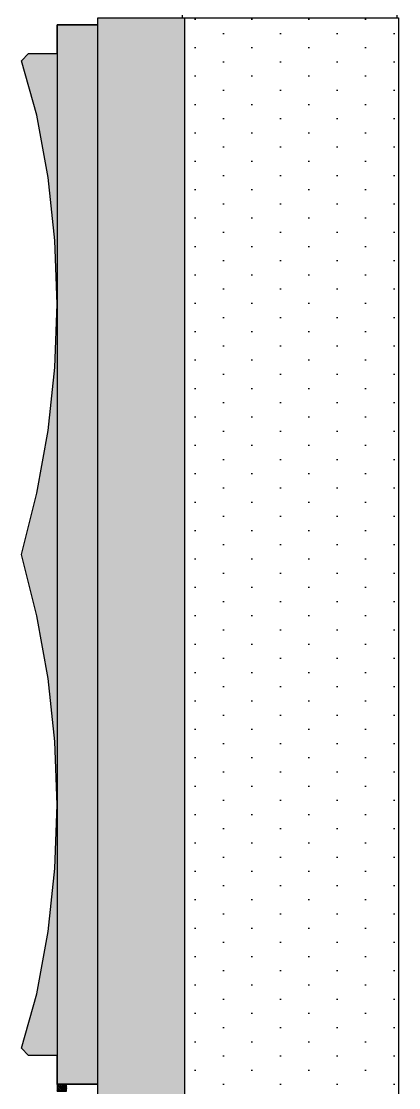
# Model space of a CAD drawing. Header units: millimetres. Extents: x 2519235 to 7246330, y 25937 to 201821.
# Drawn here: x 2717319 to 2717846, y 111418 to 112908 of the extents above; entities that cross this region are included whole.
import ezdxf

# ---------------------------------------------------------------- set-up
doc = ezdxf.new("R2010")
doc.units = ezdxf.units.MM
doc.set_wipeout_variables(frame=1)
for name, color, linetype in [('000 - CONCRETE_COL_CUT_COLOR_1', 7, 'Continuous'), ('000 - CONCRETE_COL_CUT_COLOR_5', 7, 'Continuous'), ('000 - CONCRETE_COL_HATCH_', 7, 'Continuous'), ('000 - CONCRETE_COL_WIPEOUT_', 7, 'Continuous'), ('000 - CONCRETE_PRECAST_CUT_COLOR_4', 7, 'Continuous'), ('010 - ASPG_FLASHING_HATCH_', 7, 'Continuous'), ('010 - ASPG_FLASHING_MAIN_COLOR_2', 7, 'Continuous'), ('010 - ASPG_FLASHING_MAIN_COLOR_4', 7, 'Continuous'), ('010 - ASPG_FLASHING_WIPEOUT_', 7, 'Continuous'), ('010 - ASPG_FRAMING_DEF_SUB', 7, 'Continuous'), ('010 - ASPG_FRAMING_HATCH_', 7, 'Continuous'), ('010 - ASPG_FRAMING_SUB_COLOR_2', 7, 'Continuous'), ('_PLATE-200', 7, 'Continuous'), ('_Wall-PRECAST', 7, 'Continuous'), ('Xref-PLAN-106.940$0$_Beam', 7, 'Continuous'), ('Xref-PLAN-106.940$0$_C300x300', 7, 'Continuous')]:
    doc.layers.add(name, color=color, linetype=linetype)

# ---------------------------------------------------------------- blocks, each defined once
blk = doc.blocks.new('Xref-PLAN-106.940$0$_C300-300')
at = {"color": 7}
blk.add_lwpolyline([(-150, 0), (150, 0), (150, -300), (-150, -300)], close=True, dxfattribs=at)
at = {"layer": 'Defpoints', "color": 7}
for p, q in [((0, -94.1), (0, -205.9)), ((-55.9, -150), (55.9, -150))]:
    blk.add_line(p, q, dxfattribs=at)
blk = doc.blocks.new('Xref-PLAN-106.940')
at = {"layer": 'Xref-PLAN-106.940$0$_Beam', "color": 7}
for p, q in [((118619.2, 16278.1), (118619.2, 18458.4)), ((118919.2, 16278.1), (118919.2, 18458.4)), ((118619.2, 15978.1), (118619.2, 12480.7)), ((118919.2, 15978.1), (118919.2, 12480.7))]:
    blk.add_line(p, q, dxfattribs=at)
at = {"layer": 'Xref-PLAN-106.940$0$_C300x300', "color": 7}
blk.add_blockref('Xref-PLAN-106.940$0$_C300-300', (118769.2, 16278.1), dxfattribs=at)
blk = doc.blocks.new('*U2082')
at = {"layer": '000 - CONCRETE_COL_HATCH_'}
h = blk.add_hatch(dxfattribs=at)
h.set_pattern_fill('AR-CONC', scale=0.04)
h.set_pattern_definition([(50, (-3855.6627, -797166.8257), (7.28738676, -0.63756342), [0.762, -8.382]), (355, (-3855.663, -797166.826), (-1.40973686, 7.64227381), [0.6096, -6.70562337]), (100.4514447, (-3855.0554, -797166.879), (5.877649884, 7.004710076), [0.64760035, -7.123609784]), (46.1842, (-3855.663, -797164.794), (10.84316164, -1.68169312), [1.143, -12.573]), (96.6355576, (-3854.759, -797164.934), (9.49616536, 9.89704498), [0.97140093, -10.68542433]), (351.1841512, (-3855.663, -797164.794), (9.49616536, 9.89704498), [0.91439868, -10.05838928]), (21, (-3854.6467, -797165.3017), (6.06457565, -4.090607927), [0.762, -8.382]), (326, (-3854.647, -797165.302), (2.472081134, 7.367518645), [0.6096, -6.7056]), (71.451445, (-3854.141, -797165.6426), (8.53665677, 3.276910755), [0.64760035, -7.123597504]), (37.5, (-3855.6627, -797166.8257), (0.12354413, 3.382201555), [0, -6.62432, 0, -6.8072, 0, -6.731]), (7.5, (-3855.6627, -797166.8257), (2.6727865, 4.007222993), [0, -3.88112, 0, -6.47192, 0, -2.5654]), (327.5, (-3857.9283, -797166.8257), (5.423623807, -0.22914976), [0, -2.54, 0, -7.9248, 0, -10.5156]), (317.5, (-3858.9443, -797166.8257), (5.925167255, 1.01705964), [0, -3.302, 0, -5.26288, 0, -7.4676])])
h.paths.add_polyline_path([(0, 0), (-150, 0), (-150, 40), (-190, 40), (-200, 50), (-178.2, 125.9), (-162.6, 213.2), (-153.1, 301.4), (-150, 390), (-153.1, 478.6), (-162.6, 566.8), (-178.2, 654.1), (-200, 740), (-178.2, 825.9), (-162.6, 913.2), (-153.1, 1001.4), (-150, 1090), (-153.1, 1178.6), (-162.6, 1266.8), (-178.2, 1354.1), (-200, 1430), (-190, 1440), (-150, 1440), (-150, 1480), (0, 1480)])
at = {"layer": '000 - CONCRETE_COL_CUT_COLOR_1', "color": 7, "lineweight": -2}
blk.add_lwpolyline([(0, 0), (-150, 0), (-150, 40), (-190, 40), (-200, 50), (-178.2, 125.9), (-162.6, 213.2), (-153.1, 301.4), (-150, 390), (-153.1, 478.6), (-162.6, 566.8), (-178.2, 654.1), (-200, 740), (-178.2, 825.9), (-162.6, 913.2), (-153.1, 1001.4), (-150, 1090), (-153.1, 1178.6), (-162.6, 1266.8), (-178.2, 1354.1), (-200, 1430), (-190, 1440), (-150, 1440), (-150, 1480), (0, 1480), (0, 1480), (0, 1480), (0, 1480), (0, 1480), (0, 1480), (0, 1480), (0, 1480), (0, 1480), (0, 1480), (0, 1480), (0, 1480), (0, 1480), (0, 1480), (0, 1480), (0, 1480), (0, 1480), (0, 1480), (0, 1480), (0, 1480), (0, 1480), (0, 1480), (0, 1480), (0, 1480)], close=True, dxfattribs=at)
blk = doc.blocks.new('*U2095')
at = {"layer": '000 - CONCRETE_COL_HATCH_'}
h = blk.add_hatch(dxfattribs=at)
h.set_pattern_fill('AR-CONC', scale=0.04)
h.set_pattern_definition([(50, (600, -835906.8257), (7.28738676, -0.63756342), [0.762, -8.382]), (355, (600, -835906.826), (-1.40973686, 7.64227381), [0.6096, -6.70562337]), (100.4514447, (600.607, -835906.879), (5.877649884, 7.004710076), [0.64760035, -7.123609784]), (46.1842, (600, -835904.794), (10.84316164, -1.68169312), [1.143, -12.573]), (96.6355576, (600.904, -835904.934), (9.49616536, 9.89704498), [0.97140093, -10.68542433]), (351.1841512, (600, -835904.794), (9.49616536, 9.89704498), [0.91439868, -10.05838928]), (21, (601.016, -835905.3017), (6.06457565, -4.090607927), [0.762, -8.382]), (326, (601.016, -835905.302), (2.472081134, 7.367518645), [0.6096, -6.7056]), (71.451445, (601.5214, -835905.6426), (8.53665677, 3.276910755), [0.64760035, -7.123597504]), (37.5, (600, -835906.8257), (0.12354413, 3.382201555), [0, -6.62432, 0, -6.8072, 0, -6.731]), (7.5, (600, -835906.8257), (2.6727865, 4.007222993), [0, -3.88112, 0, -6.47192, 0, -2.5654]), (327.5, (597.7343, -835906.8257), (5.423623807, -0.22914976), [0, -2.54, 0, -7.9248, 0, -10.5156]), (317.5, (596.7183, -835906.8257), (5.925167255, 1.01705964), [0, -3.302, 0, -5.26288, 0, -7.4676])])
h.paths.add_polyline_path([(0, 0), (300, 0), (300, 300), (0, 300)])
at = {"layer": '000 - CONCRETE_COL_CUT_COLOR_1', "color": 7, "lineweight": -2}
blk.add_lwpolyline([(0, 0), (300, 0), (300, 300), (0, 300), (0, 300), (0, 300), (0, 300), (0, 300), (0, 300), (0, 300), (0, 300), (0, 300), (0, 300), (0, 300), (0, 300), (0, 300), (0, 300), (0, 300), (0, 300), (0, 300), (0, 300), (0, 300), (0, 300), (0, 300), (0, 300), (0, 300), (0, 300), (0, 300), (0, 300), (0, 300), (0, 300), (0, 300), (0, 300), (0, 300), (0, 300), (0, 300), (0, 300), (0, 300), (0, 300), (0, 300), (0, 300), (0, 300), (0, 300), (0, 300), (0, 300), (0, 300), (0, 300), (0, 300)], close=True, dxfattribs=at)
blk = doc.blocks.new('A$C6d15e31b')
at = {"layer": '_PLATE-200', "color": 7}
for points in [[(-16800, -6000), (-16800, -6200), (-17000, -6200), (-17000, -6000)], [(-16800, -6780), (-16800, -6980), (-17000, -6980), (-17000, -6780)]]:
    blk.add_lwpolyline(points, close=True, dxfattribs=at)
at = {"color": 7}
for name, p in [('Xref-PLAN-106.940', (-135619.3, -23258.4)), ('*U2082', (-17025, -7290))]:
    blk.add_blockref(name, p, dxfattribs=at)
at = {"layer": '_Wall-PRECAST', "color": 7}
for p, q in [((-17175, -5810), (-17175, -7290)), ((-17025, -5810), (-17175, -5810)), ((-17025, -7290), (-17025, -5810)), ((-17225, -5860), (-17215, -5850)), ((-17215, -5850), (-17175, -5850)), ((-17203.2, -5935.9), (-17225, -5860)), ((-17187.6, -6023.2), (-17203.2, -5935.9)), ((-17031, -6200), (-17031, -6000)), ((-17031, -6000), (-17025, -6000)), ((-17031, -6200), (-17031, -6000)), ((-17031, -6000), (-17025, -6000)), ((-17025, -6200), (-17025, -6000)), ((-17025, -6200), (-17025, -6000)), ((-17178.1, -6111.4), (-17187.6, -6023.2)), ((-17175, -6200), (-17178.1, -6111.4)), ((-17178.1, -6288.6), (-17175, -6200)), ((-17031, -6200), (-17025, -6200)), ((-17031, -6200), (-17025, -6200)), ((-17187.6, -6376.8), (-17178.1, -6288.6)), ((-17203.2, -6464.1), (-17187.6, -6376.8)), ((-17225, -6550), (-17203.2, -6464.1)), ((-17203.2, -6635.9), (-17225, -6550)), ((-17187.6, -6723.2), (-17203.2, -6635.9)), ((-17178.1, -6811.4), (-17187.6, -6723.2)), ((-17031, -6980), (-17031, -6780)), ((-17031, -6780), (-17025, -6780)), ((-17031, -6980), (-17031, -6780)), ((-17031, -6780), (-17025, -6780)), ((-17025, -6980), (-17025, -6780)), ((-17025, -6980), (-17025, -6780)), ((-17175, -6900), (-17178.1, -6811.4)), ((-17178.1, -6988.6), (-17175, -6900)), ((-17031, -6980), (-17025, -6980)), ((-17031, -6980), (-17025, -6980)), ((-17187.6, -7076.8), (-17178.1, -6988.6)), ((-17203.2, -7164.1), (-17187.6, -7076.8)), ((-17225, -7240), (-17203.2, -7164.1)), ((-17215, -7250), (-17225, -7240)), ((-17175, -7250), (-17215, -7250)), ((-17175, -7290), (-17025, -7290))]:
    blk.add_line(p, q, dxfattribs=at)
at = {"layer": '000 - CONCRETE_COL_CUT_COLOR_5', "color": 7}
blk.add_blockref('*U2095', (-17000.2, -7280.3), dxfattribs=at)
at = {"layer": '000 - CONCRETE_PRECAST_CUT_COLOR_4', "color": 7}
blk.add_blockref('*U2082', (-17025, -7290), dxfattribs=at)
blk = doc.blocks.new('A$C5a699cc3')
at = {"layer": '010 - ASPG_FRAMING_HATCH_'}
h = blk.add_hatch(dxfattribs=at)
h.set_pattern_fill('HONEY', scale=0.238199, angle=90)
h.set_pattern_definition([(90, (-1257417.4425, 520093.9224), (-0.65495992507, 1.1344238721), [0.7562825814, -1.5125651628]), (210, (-1257417.4425, 520093.9224), (-0.65495992936, -1.1344238696), [0.7562825814, -1.5125651628]), (150, (-1257417.4425, 520093.9224), (-1.30991985442, 2.48e-09), [-1.5125651628, 0.7562825814])])
edge = h.paths.add_edge_path()
edge.add_ellipse((-9.8, -5), major_axis=(0, 5), ratio=0.644482, start_angle=0, end_angle=360, ccw=False)
h = blk.add_hatch(dxfattribs=at)
h.set_pattern_fill('ANSI37', scale=0.595498, angle=90)
h.set_pattern_definition([(135, (-1257417.1929, 520073.9224), (-1.3369313545, -1.3369313545), []), (225, (-1257417.1929, 520073.9224), (1.3369313545, -1.3369313545), [])])
edge = h.paths.add_edge_path()
edge.add_ellipse((-9.5, -5), major_axis=(0, 5), ratio=0.644482, start_angle=180, end_angle=360, ccw=False)
edge.add_line((-9.5, -10), (0, -10))
edge.add_arc((9.9, -5), 11.1, 153.2037, 206.7963, ccw=False)
edge.add_line((0, 0), (-9.5, 0))
at = {"layer": '010 - ASPG_FRAMING_DEF_SUB', "color": 7, "transparency": 33554457}
blk.add_lwpolyline([(0, 0), (-13, 0), (-13, -10), (0, -10)], close=True, dxfattribs=at)
at = {"layer": '010 - ASPG_FRAMING_SUB_COLOR_2', "color": 7}
blk.add_lwpolyline([(-9.8, 0), (0, 0, 0.238199), (0, -10), (-9.8, -10)], format="xyb", dxfattribs=at)
at = {"layer": '010 - ASPG_FRAMING_SUB_COLOR_2', "color": 7, "extrusion": (0, 0, -1)}
blk.add_ellipse((-9.8, -5), major_axis=(0, 5), ratio=0.644482, dxfattribs=at)
blk = doc.blocks.new('*U2966')
at = {"color": 7}
blk.add_wipeout([(0, -52), (3000, -52), (3000, -351), (0, -351)], dxfattribs=at).dxf.layer = '010 - ASPG_FLASHING_WIPEOUT_'
at = {"layer": '010 - ASPG_FLASHING_HATCH_'}
h = blk.add_hatch(dxfattribs=at)
h.set_pattern_fill('DOTS', scale=0.5)
h.set_pattern_definition([(0, (0, 0), (19.84375, 39.6875), [0, -39.6875])])
h.paths.add_polyline_path([(0, -52), (3000, -52), (3000, -351), (0, -351)])
at = {"layer": '010 - ASPG_FLASHING_MAIN_COLOR_2', "color": 7}
blk.add_lwpolyline([(0, -52), (3000, -52), (3000, -351), (0, -351)], close=True, dxfattribs=at)
at = {"color": 7}
blk.add_wipeout([(0, 69.3), (3000, 69.3), (3000, -52), (0, -52)], dxfattribs=at).dxf.layer = '010 - ASPG_FLASHING_WIPEOUT_'
at = {"layer": '010 - ASPG_FLASHING_HATCH_'}
h = blk.add_hatch(dxfattribs=at)
h.set_pattern_fill('DOTS', scale=0.1)
h.set_pattern_definition([(0, (0, 0), (3.96875, 7.9375), [0, -7.9375])])
h.paths.add_polyline_path([(0, 69.3), (3000, 69.3), (3000, -52), (0, -52)])
at = {"layer": '010 - ASPG_FLASHING_MAIN_COLOR_4', "color": 7}
blk.add_lwpolyline([(0, 69.3), (3000, 69.3), (3000, -52), (0, -52)], close=True, dxfattribs=at)
blk = doc.blocks.new('W-1-PP17-ENT1_REV03_20260621-000232_LOPF_FLASHING')
at = {"color": 7, "rotation": 90}
blk.add_blockref('*U2966', (-17049, -8800), dxfattribs=at)

msp = doc.modelspace()

# ---------------------------------------------------------------- block references
at = {"color": 7}
msp.add_blockref('A$C6d15e31b', (2734544.161, 118712.942), dxfattribs=at)

# ---------------------------------------------------------------- next in the draw order: block references
msp.add_blockref('W-1-PP17-ENT1_REV03_20260621-000232_LOPF_FLASHING', (2734544.161, 118712.942), dxfattribs=at)
at = {"color": 7, "rotation": 180}
msp.add_blockref('A$C5a699cc3', (2717369.161, 111412.942), dxfattribs=at)

doc.saveas('drawing.dxf')
